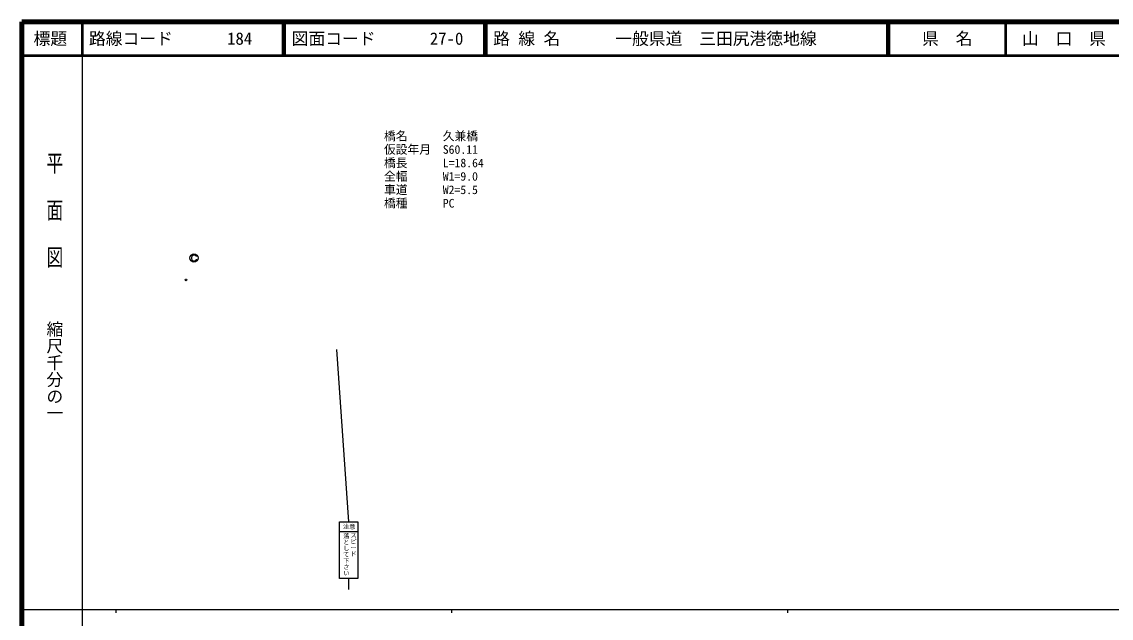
# Model space of a CAD drawing. Units: millimetres on the paper, with parts at other scales. Extents: x 40 to 680, y 20 to 380.
# Drawn here: x 40 to 364.4, y 202.4 to 380 of the extents above; entities that cross this region are included whole.
import ezdxf
from ezdxf.enums import TextEntityAlignment as Align

# ---------------------------------------------------------------- set-up
doc = ezdxf.new("R2010")
doc.units = ezdxf.units.MM
doc.header["$PDMODE"] = 32
doc.header["$PDSIZE"] = 0.5
for name, color, linetype, lineweight in [('M-BGD-EXST', 7, 'Continuous', 25), ('M-STR-STRC', 7, 'Continuous', 25), ('M-TTL', 2, 'Continuous', 140), ('M-TTL-BAND', 7, 'Continuous', 25), ('M-TTL-LINE', 7, 'Continuous', 50)]:
    doc.layers.add(name, color=color, linetype=linetype, lineweight=lineweight)
for name, color, linetype in [('M-OTRS', 6, 'Continuous'), ('M-STR-HTXT', 7, 'Continuous'), ('M-TTL-TXT', 7, 'Continuous')]:
    doc.layers.add(name, color=color, linetype=linetype)
doc.styles.add('@ＭＳ ゴシック', font='')
doc.styles.add('ＭＳ ゴシック', font='')
doc.styles.get('@ＭＳ ゴシック').set_extended_font_data('@MS Gothic')
doc.styles.get('ＭＳ ゴシック').set_extended_font_data('MS Gothic')

msp = doc.modelspace()

# ---------------------------------------------------------------- linework, layer by layer
at = {"layer": 'M-BGD-EXST'}
for points in [[(90.5, 309.685), (90.5, 309.677), (90.499, 309.669), (90.499, 309.661), (90.499, 309.653), (90.499, 309.645), (90.5, 309.638), (90.5, 309.631), (90.5, 309.624), (90.501, 309.617), (90.501, 309.61)], [(90.824, 310.359), (90.806, 310.346), (90.789, 310.332), (90.771, 310.316), (90.754, 310.3)]]:
    msp.add_lwpolyline(points, dxfattribs=at)
msp.add_circle((91.283, 309.678), 1.212, dxfattribs=at)
for centre, radius, start, end in [((91.488, 309.68), 0.988, 164.60564, 179.69499), ((91.494, 309.653), 0.993, 182.49299, 196.27034), ((91.274, 309.736), 0.766, 133.30262, 164.42504), ((91.3, 309.597), 0.792, 196.33705, 223.55998), ((91.266, 309.558), 0.74, 223.15336, 254.20378), ((91.297, 309.744), 0.776, 95.52495, 127.60811), ((91.317, 309.752), 0.941, 254.4696, 270.15184), ((91.323, 309.46), 1.062, 82.65041, 95.40069), ((91.331, 309.729), 0.918, 269.30874, 283.00083), ((91.361, 309.713), 0.805, 66.01528, 83.07561), ((91.377, 309.529), 0.712, 282.9827, 309.99717), ((91.419, 309.853), 0.654, 50.71715, 65.64127), ((91.354, 309.779), 0.753, 37.47217, 50.45368), ((91.433, 309.471), 0.632, 309.5217, 325.16369), ((91.625, 309.989), 0.41, 16.69961, 37.25618), ((91.315, 309.542), 0.769, 325.77528, 340.72913)]:
    msp.add_arc(centre, radius, start, end, dxfattribs=at)
at = {"layer": 'M-OTRS'}
msp.add_point((88.913, 303.153), dxfattribs=at)
at = {"layer": 'M-STR-STRC'}
for p, q in [((133.705, 282.373), (137.341, 231.108)), ((134.603, 231.108), (140.08, 231.108)), ((134.603, 214.211), (134.603, 231.108)), ((140.08, 231.108), (140.08, 214.211)), ((134.603, 228.253), (140.08, 228.253)), ((140.08, 214.211), (134.603, 214.211)), ((137.341, 214.211), (137.341, 210.985))]:
    msp.add_line(p, q, dxfattribs=at)
at = {"layer": 'M-TTL'}
for p, q in [((40, 380), (40, 20)), ((680, 380), (40, 380))]:
    msp.add_line(p, q, dxfattribs=at)
at = {"layer": 'M-TTL-BAND'}
for p, q in [((58, 370), (58, 20)), ((40, 205), (579, 205)), ((68, 205), (68, 204)), ((168, 205), (168, 204)), ((268, 205), (268, 204))]:
    msp.add_line(p, q, dxfattribs=at)
at = {"layer": 'M-TTL-LINE'}
for p, q in [((58, 380), (58, 370)), ((117.75, 380), (117.75, 370)), ((118.25, 380), (118.25, 370)), ((177.75, 380), (177.75, 370)), ((178.25, 380), (178.25, 370)), ((297.75, 380), (297.75, 370)), ((298.25, 380), (298.25, 370)), ((333, 380), (333, 370)), ((40, 370), (680, 370))]:
    msp.add_line(p, q, dxfattribs=at)

# ---------------------------------------------------------------- texts
at = {"layer": 'M-STR-HTXT', "style": 'ＭＳ ゴシック'}
for s, p in [('橋名\u3000\u3000\u3000久兼橋', (147.876, 347.26)), ('仮設年月\u3000S60.11', (147.876, 343.26)), ('橋長\u3000\u3000\u3000L=18.64', (147.876, 339.26)), ('全幅\u3000\u3000\u3000W1=9.0', (147.876, 335.26)), ('車道\u3000\u3000\u3000W2=5.5', (147.876, 331.26)), ('橋種\u3000\u3000\u3000PC', (147.876, 327.26))]:
    msp.add_text(s, height=2.566, dxfattribs=at).set_placement(p, align=Align.TOP_LEFT)
at = {"layer": 'M-STR-STRC', "style": 'ＭＳ ゴシック'}
msp.add_text('注意', height=1.32, dxfattribs=at).set_placement((135.635, 230.345), align=Align.TOP_LEFT)
at = {"layer": 'M-STR-STRC', "style": '@ＭＳ ゴシック'}
for s, p in [('落として下さい', (137.264, 227.867)), ('スピード', (139.425, 228.06))]:
    msp.add_text(s, height=1.32, rotation=270, dxfattribs=at).set_placement(p, align=Align.TOP_LEFT)
at = {"layer": 'M-TTL-BAND', "style": '@ＭＳ ゴシック', "width": 1.4}
msp.add_text('平  面  図', height=3.666, rotation=270, dxfattribs=at).set_placement((49.777, 306.475), align=Align.MIDDLE_RIGHT)
at = {"layer": 'M-TTL-BAND', "style": '@ＭＳ ゴシック'}
msp.add_text('縮尺千分の一', height=3.666, rotation=270, dxfattribs=at).set_placement((49.777, 261.03), align=Align.MIDDLE_RIGHT)
at = {"layer": 'M-TTL-TXT', "style": 'ＭＳ ゴシック'}
for s, p in [('標題', (48.5, 375)), ('県\u3000名', (315.625, 375)), ('山\u3000口\u3000県', (350.375, 375))]:
    msp.add_text(s, height=3.666, dxfattribs=at).set_placement(p, align=Align.MIDDLE_CENTER)
for s, p in [('路線コード', (60, 375)), ('184', (101.142, 375)), ('図面コード', (120.38, 375)), ('27-0', (161.521, 375)), ('路 線 名', (180.38, 375)), ('一般県道\u3000三田尻港徳地線', (216.734, 375))]:
    msp.add_text(s, height=3.666, dxfattribs=at).set_placement(p, align=Align.MIDDLE_LEFT)

doc.saveas('drawing.dxf')
